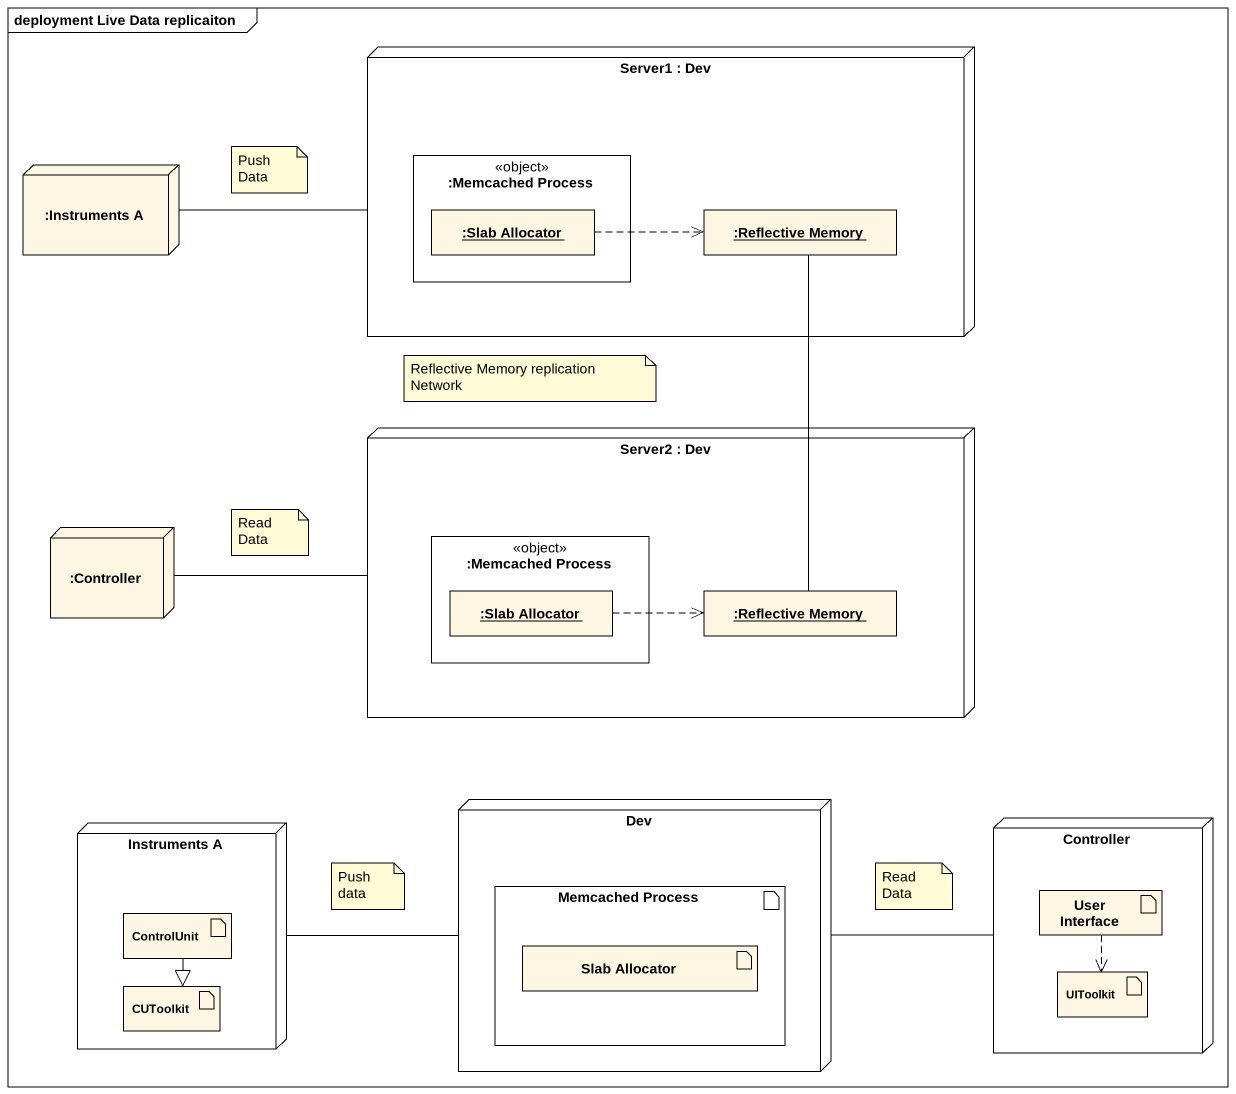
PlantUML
@startuml
mainframe deployment Live Data replicaiton
allowmixing
hide circle
hide empty members
node "Server1 : Dev" as Server1 {
  rectangle ":Memcached Process" as Memcached_Process <<object>> {
    object ":Slab Allocator" as Slab_Allocator
  }
  object ":Reflective Memory" as Reflective_Memory
}
node ":Instruments A" as Instruments_A
node "Server2 : Dev" as Server2 {
  rectangle ":Memcached Process" as Memcached_Process_2 <<object>> {
    object ":Slab Allocator" as Slab_Allocator_2
  }
  object ":Reflective Memory" as Reflective_Memory_2
}
node ":Controller" as Controller
node Dev {
  artifact "Memcached Process" as Memcached_Process_3 {
    artifact "Slab Allocator" as Slab_Allocator_3
  }
}
node "Instruments A" as Instruments_A_2 {
  artifact ControlUnit
  artifact CUToolkit
}
node "Controller" as Controller_2 {
  artifact "User Interface" as User_Interface
  artifact UIToolkit
}
Instruments_A -right- Server1
Slab_Allocator .right.> Reflective_Memory
Reflective_Memory -- Reflective_Memory_2
Controller -right- Server2
Slab_Allocator_2 .right.> Reflective_Memory_2
Instruments_A_2 -right- Dev
Controller_2 -left- Dev
ControlUnit --|> CUToolkit
User_Interface ..> UIToolkit
note as N1
  Push Data
end note
note as N2
  Reflective Memory replication Network
end note
note as N3
  Read Data
end note
note as N4
  Push data
end note
note as N5
  Read Data
end note
@enduml
